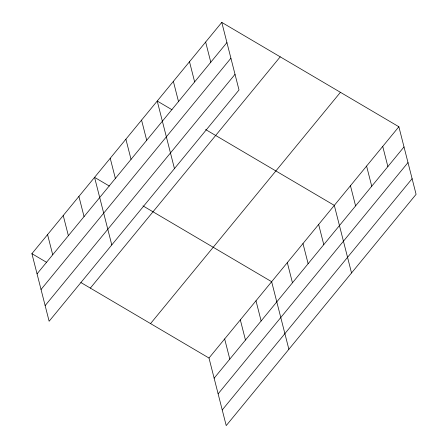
<?xml version="1.0" encoding="UTF-8"?>
<svg xmlns="http://www.w3.org/2000/svg" width="448" height="448" viewBox="0 0 448 448"><rect width="100%" height="100%" fill="white"/><g stroke="black" fill="none" stroke-linecap="round" stroke-linejoin="round"><path stroke-width="0.67" d="M221.782 22.4L239.008 89.97L49.129 321.244L31.909 253.674L221.782 22.4L398.871 126.756L416.091 194.326L226.218 425.6L208.992 358.03L80.903 282.542M37.05 273.846L226.923 42.571M41.037 289.486L230.91 58.212M45.142 305.603L235.021 74.329M90.345 288.109L280.218 56.834M150.556 323.59L340.43 92.316M208.992 358.03L398.871 126.756M214.133 378.196L404.012 146.927M218.12 393.842L407.999 162.568M222.23 409.959L412.104 178.685M171.982 109.726L157.226 101.035L174.451 168.605M205.626 129.556L334.309 205.386L351.534 272.961M109.323 186.049L94.567 177.352L111.787 244.927M142.968 205.878L271.65 281.708L288.876 349.278M31.909 253.674L46.665 262.371M382.732 146.412L387.873 166.583M366.593 166.074L371.734 186.239M350.448 185.73L355.594 205.901M318.646 224.47L323.786 244.636M302.982 243.55L308.123 263.715M287.319 262.629L292.46 282.8M205.643 42.056L210.784 62.227M255.987 300.787L261.128 320.958M189.504 61.718L194.645 81.889M240.324 319.866L245.465 340.038M173.365 81.374L178.506 101.545M224.661 338.946L229.802 359.117M141.562 120.114L146.703 140.286M125.894 139.194L131.034 159.365M110.23 158.273L115.371 178.444M78.904 196.431L84.045 216.602M63.235 215.51L68.376 235.682M47.572 234.595L52.713 254.761"/></g></svg>
